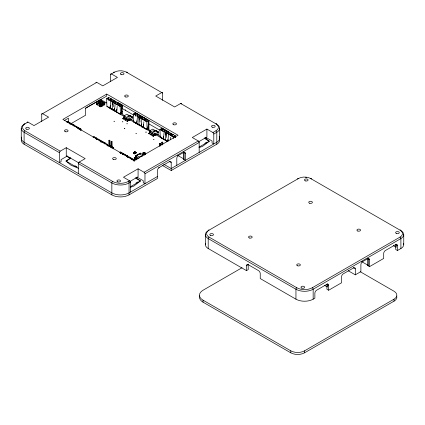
<?xml version="1.0" encoding="UTF-8"?>
<svg xmlns="http://www.w3.org/2000/svg" width="425" height="425" viewBox="0 0 425 425"><rect width="100%" height="100%" fill="white"/><g stroke="black" fill="none" stroke-linecap="round" stroke-linejoin="round"><path stroke-width="0.64" d="M21.25 138.258L21.25 128.323M97.984 103.44L98.897 102.786M104.853 102.839L101.405 100.847L99.918 100.847L96.427 102.834L96.369 104.38L100.661 106.856L100.661 105.288L104.853 102.839L104.741 104.699L103.966 105.145L103.206 104.662L103.812 104.757L103.812 104.311L103.966 105.145M139.357 157.903L139.357 157.064L143.209 154.843L140.218 153.117L136.367 155.337L136.016 156.028L136.367 156.921L138.858 158.355M205.349 234.611L205.349 244.545M219.651 128.323L219.651 138.258M403.75 244.545L403.75 234.611M132.281 117.316L129.487 118.926L129.492 120.488L132.287 118.873L132.281 117.316L126.905 114.208L124.111 115.828L124.111 117.38L129.492 120.488M135.145 158.955L134.242 158.966L134.247 157.718L135.336 157.085L135.766 158.047M143.778 154.1L142.869 154.11L142.88 152.862L143.969 152.23L144.388 152.867M158.089 132.212L155.295 133.827L155.3 135.384L158.095 133.769L158.089 132.212L152.713 129.11L149.919 130.725L149.919 132.281M67.389 122.57L67.4 121.247L80.941 129.062L80.941 130.363M108.683 98.728L108.694 97.405L122.23 105.225L122.23 113.666L120.493 112.864M135.347 114.123L135.357 112.8L148.899 120.62L148.899 129.062L147.162 128.26M162.015 129.524L162.026 128.201L175.567 136.016L175.567 137.317M122.846 118.724L124.344 116.939L125.019 117.332L123.829 118.867L123.484 119.09L122.846 118.724L124.344 116.939M124.828 119.866L126.326 118.086L127.001 118.479L125.811 120.015L125.465 120.233L124.828 119.866L126.326 118.086M126.809 121.008L128.308 119.228L128.982 119.622L127.792 121.157L127.447 121.38L126.809 121.008L128.308 119.228M148.654 133.62L150.153 131.84L150.827 132.233L149.637 133.769L149.292 133.992L148.654 133.62L150.153 131.84M150.636 134.768L152.134 132.982L152.809 133.376L151.619 134.911L151.273 135.134L150.636 134.768L152.134 132.982M152.617 135.91L154.116 134.13L154.79 134.523L153.6 136.058L153.255 136.276L152.617 135.91L154.116 134.13M159.524 146.179L159.572 143.549L160.082 143.246L160.57 143.56L160.607 145.531M161.712 144.92L161.755 142.285L162.27 141.987L162.759 142.301L162.791 144.272M108.773 146.365L108.885 140.42L109.39 140.154L109.873 140.431L109.979 146.365L109.379 146.71L109.368 140.733L108.885 140.42M110.962 147.624L111.068 141.679L111.573 141.419L112.057 141.695L112.163 147.624L111.562 147.974L111.552 141.998L111.068 141.679M67.373 122.4L67.4 121.247L66.364 121.842M108.662 98.558L108.694 97.405L106.627 98.595L106.909 106.537L120.456 114.32L121.268 113.204L122.23 105.225L120.169 106.415L106.627 98.595M120.705 153.191L120.737 152.038L134.273 159.858L134.273 161.155M135.331 113.958L135.357 112.8L133.296 113.996L133.577 121.933L147.124 129.715L147.937 128.6L148.899 120.62L146.837 121.81L133.296 113.996M161.989 129.928L162.026 128.201L159.965 129.391L160.246 137.333L167.583 141.546M78.46 128.961L78.498 127.654L76.415 127.086M96.385 139.31L96.422 138.003L95.343 138.364M100.757 141.833L100.794 140.526L98.712 139.958M115.382 102.595L115.419 101.288L113.337 100.72L112.205 101.363L112.349 109.103M119.733 105.772L119.786 103.812L117.709 103.243L117.188 104.964M123.053 154.711L123.091 153.398L122.012 153.76M127.426 157.229L127.463 155.922L125.38 155.353M131.798 159.752L131.835 158.445L129.752 157.877M137.679 115.473L137.716 114.16L135.554 114.883L134.491 114.219L135.357 112.8L135.357 114.102M142.051 117.996L142.088 116.684L140.006 116.115L138.874 116.758L139.018 124.498M146.418 120.519L146.455 119.207L144.378 118.639L144.032 119.786M164.347 130.868L164.385 129.561L162.222 130.278L161.16 129.614L162.026 128.201L162.026 130.146M168.698 134.045L168.757 132.085L166.674 131.516L165.543 132.159L165.686 139.894M129.614 115.956L129.965 115.488L132.531 116.997L132.191 117.449M155.423 130.857L155.773 130.39L158.339 131.893L157.999 132.35M128.026 116.487L128.292 116.423M128.26 116.62L128.525 116.562M154.11 131.373L153.813 131.421L154.089 131.378M113.278 102.021L113.337 100.72M117.651 104.545L117.709 103.243L117.39 104.46L120.169 106.415L120.456 114.32L120.147 113.061M139.947 117.417L140.006 116.115M144.319 119.94L144.378 118.639L144.059 119.855L146.837 121.81L147.124 129.715L146.816 128.456M166.589 133.466L166.674 131.516M170.988 135.341L171.047 134.04L173.124 134.608L172.098 135.942L173.14 136.574L175.259 135.835L175.111 137.721M114.623 108.534L114.532 110.362L115.419 101.288L112.976 102.085L112.205 101.363L112.742 104.407M141.291 123.935L141.201 125.763L142.088 116.684L139.644 117.481L138.874 116.758L139.411 119.802M167.96 139.331L167.87 141.158L168.757 132.085L166.313 132.876L159.965 129.391M110.261 105.416L110.123 107.86L116.678 111.647L117.199 106.42M116.817 109.204L116.678 111.647L116.078 110.909M136.93 120.812L136.792 123.261L143.347 127.043L143.868 121.816M143.485 124.599L143.347 127.043L142.747 126.305M163.598 136.212L163.46 138.656L167.833 141.18M127.245 116.025L127.187 116.014M152.995 130.953L153.25 130.804L152.899 130.921M108.694 98.706L108.694 97.405L107.823 98.823L108.885 99.487L111.047 98.765L110.123 107.86L109.522 107.121M137.62 115.276L137.716 114.16L136.792 123.261L136.191 122.517M164.289 130.672L164.385 129.561L163.46 138.656L162.86 137.918M80.527 130.14L80.628 128.887L79.039 129.434M121.268 113.204L121.922 105.044L119.802 105.777L118.761 105.145L119.786 103.812L117.39 104.46L112.976 102.085L113.369 106.659M133.864 160.932L133.965 159.678L132.908 160.044M147.937 128.6L148.591 120.44L146.471 121.178L145.43 120.546L146.455 119.207L144.059 119.855L139.644 117.481L140.038 122.06M69.657 123.723L69.753 122.607L68.675 122.968M74.03 126.241L74.125 125.131L72.043 124.562M78.397 128.764L78.498 127.654L77.297 127.973M96.326 139.118L96.422 138.003L96.231 139.304M100.698 141.642L100.794 140.526L99.572 140.925M110.952 99.88L111.047 98.765L110.813 99.96M115.228 103.519L115.419 101.288L115.186 102.483M119.643 105.485L119.786 103.812L119.595 105.113M122.995 154.514L123.091 153.398L122.899 154.7M127.367 157.038L127.463 155.922L126.241 156.32M131.734 159.561L131.835 158.445L130.634 158.769M141.992 117.799L142.088 116.684L141.854 117.879M168.56 134.311L168.757 132.085L168.523 133.275M135.676 157.277L134.597 157.957A2.725 1.573 60 0 1 134.597 159.125M144.309 152.421L143.23 153.101A2.72 1.573 60 0 1 143.23 154.27L143.273 154.296A2.72 1.573 0 0 0 143.841 154.041M145.329 153.011L144.256 153.627A2.72 1.573 0 0 1 145.265 153.037L145.292 153.037A2.72 1.573 60 0 0 145.308 154.217L145.329 153.011L145.658 153.207L144.569 153.834C143.082 154.955 144.712 154.551 145.669 154.456M170.276 139.825L170.531 137.211M100.13 104.407L100.401 103.992M80.793 130.289L80.941 129.062L79.905 129.657M107.461 145.69L107.605 144.458L94.068 136.643L93.032 137.238M134.13 161.086L134.273 159.858L133.243 160.453M175.419 137.243L175.567 136.016L173.506 137.206L165.543 132.159L166.079 135.198M136.138 152.963L134.507 153.908L134.55 153.239L136.138 152.469L134.507 153.409L133.386 152.766L134.805 151.906L135.926 152.591L134.72 153.25L133.514 152.639L133.386 153.26L134.507 153.908L136.138 152.963L136.138 152.469L135.023 151.821L135.023 152.32M100.603 141.828L100.794 140.526M115.228 102.59L115.419 101.288M127.272 157.223L127.463 155.922M141.897 117.985L142.088 116.684M168.47 134.029L168.757 132.085M117.316 104.502L117.603 102.552L115.058 103.11M137.525 115.462L137.716 114.16L137.482 115.356M131.638 159.747L131.835 158.445L131.15 159.338M164.193 130.857L164.385 129.561L164.151 130.751M170.653 135.293L170.94 133.344L168.396 133.907M98.542 103.466L99.2 102.76L99.376 101.602L101.644 101.479L103.094 102.499L102.611 104.12L103.094 102.499M137.036 159.317L137.031 158.063L136.696 157.866L136.685 159.141A2.72 1.573 0 0 0 135.633 159.726M135.065 158.977A2.725 1.573 0 0 1 134.64 159.152L134.582 157.914L134.247 157.718M69.514 123.818L69.753 122.607M124.87 115.828L120.668 113.438M150.678 130.73L146.997 128.642M104.646 103.02L105.007 102.999L104.773 103.132M136 133.36L136.367 133.36L136.011 133.413M133.386 153.26L134.805 152.49L134.895 151.847M170.701 135.182L171.047 134.04L170.728 135.251L173.506 137.206L173.554 138.529M136.696 157.866L135.602 158.498L135.596 159.763L135.931 159.954L135.936 158.695L137.031 158.063M96.608 104.237L96.735 103.413L96.581 104.072L97.644 104.784L96.369 104.38M99.625 103.535L99.822 102.978L101.108 104.327L100.231 103.684L100.358 103.312L99.625 103.535L100.316 103.333L100.534 104.077L100.943 103.673L100.534 104.077M135.936 159.949L135.596 159.763L136.675 159.072A2.72 1.573 60 0 1 136.675 157.919L136.632 157.893A2.72 1.573 0 0 0 135.633 158.472L135.591 158.546A2.72 1.573 60 0 0 135.591 159.699L135.612 159.731M144.224 153.691L144.245 153.653A2.72 1.573 60 0 0 144.224 154.843L144.245 154.875A2.72 1.573 0 0 1 145.265 154.291L145.329 154.27M103.812 104.757L101.825 105.905L101.224 105.74L101.979 106.293L101.203 106.739L100.443 106.255L101.049 106.351L101.049 105.905L101.203 106.739M136.011 156.065L136.616 155.619L135.777 156.49L135.357 156.108L136.011 156.065L135.357 156.108M137.132 155.412L137.403 154.891L137.062 155.088L137.503 155.12M135.676 156.262L136.255 155.566M139.294 154.174L139.591 153.632L139.251 153.829L139.549 154.089M66.821 122.188L67.4 121.247L67.4 122.543M93.489 137.588L94.068 136.643M120.158 152.984L120.737 152.038L120.737 153.34L120.737 152.038L119.701 152.633M125.019 117.332L123.484 119.09M128.982 119.622L127.447 121.38M150.827 132.233L149.292 133.992M154.79 134.523L153.255 136.276M127.001 118.479L125.465 120.233M152.809 133.376L151.273 135.134M135.602 158.52L135.936 158.695M77.812 128.541L78.498 127.654M104.481 143.937L105.166 143.05L103.084 142.481M131.033 117.268L131.33 116.896L132.531 116.997M99.2 102.76L100.895 102.372L101.644 101.479M101.166 103.912L100.725 104.391L100.157 104.162M134.507 153.409L134.72 153.685M101.676 104.486L102.701 103.7L100.332 104.322L98.393 103.456L98.287 102.42L99.376 101.602M70.778 157.744L65.992 161.075L70.943 165.203L78.556 168.327L65.992 161.075L69.716 158.977M129.035 116.971L129.343 117.034L129.035 117.167M154.865 132L155.146 131.893M133.514 152.692L134.805 151.906L135.926 152.591M100.661 106.856L101.049 106.351L99.28 105.66L100.916 106.702L99.902 106.075M109.368 140.733L109.873 140.431M111.552 141.998L112.057 141.695M129.009 117.034L129.057 117.098M135.92 152.538L134.72 153.25L133.609 152.586M135.777 156.49L136.127 156.283L135.363 156.304M139.352 154.052L139.687 153.861M159.163 167.562A2.433 1.403 -60 0 0 157.441 170.537L157.441 178.484L129.051 194.878A12.166 7.023 0 0 1 111.849 194.878L24.103 144.213L24.103 132.297A9.732 5.621 0 0 1 24.103 124.35A1.217 0.701 60 0 1 24.963 123.85L27.97 122.113L33.995 125.588L48.62 117.146L42.596 113.672A1.217 0.701 60 0 0 41.735 114.166L41.735 121.449M41.735 114.166L96.794 82.381L102.813 85.855L117.438 77.414L111.419 73.934A1.217 0.701 60 0 0 110.558 74.433L110.558 81.717M110.558 74.433L114.431 72.197A8.516 4.919 0 0 1 126.475 72.197L162.605 93.059L162.605 100.343M106.733 94.079L62.857 119.409L134.167 160.581L178.043 135.251L106.733 94.079L106.733 96.066L85.653 108.232L85.653 115.186L71.32 123.463M85.478 108.2L100.959 99.259M64.536 120.424L68.452 118.166L68.452 121.959M67.325 156.012L61.094 159.614L61.094 161.601L59.373 162.594L59.373 152.66A1.217 0.701 -60 0 1 60.233 151.167L66.252 147.693L85.181 158.621L79.156 162.095A1.217 0.701 -60 0 0 78.296 163.588L78.296 173.517M127.633 116.36L127.776 116.131M106.574 145.058L107.605 144.458L107.605 145.759M181.528 103.897A1.217 0.701 -60 0 0 180.667 103.488L174.648 106.967L155.72 96.039L161.744 92.56A1.217 0.701 -60 0 1 162.605 93.059M110.404 147.029L111.302 146.513M153.441 131.256L153.584 131.033M133.386 152.766L135.023 151.821M133.604 152.692L134.98 151.895M138.157 154.461L138.863 154.482L138.598 154.488M136.792 155.481L136.457 155.672L136.792 155.3M140.197 154.503L140.478 154.344M140.67 154.764L140.994 154.642M137.015 177.124L143.246 180.721L143.246 182.708L144.968 183.701L144.968 173.767A1.217 0.701 60 0 0 144.107 172.279L138.088 168.799L123.463 177.246L129.482 180.721A1.217 0.701 60 0 1 130.342 182.213L130.342 192.143M205.838 137.392L212.07 140.988L212.07 142.975L213.791 143.969L213.791 134.034A1.217 0.701 60 0 0 212.93 132.542L206.906 129.067L192.286 137.509L198.305 140.988A1.217 0.701 60 0 1 199.166 142.476L199.166 152.41M79.156 162.095L112.71 181.464A10.949 6.322 0 0 0 128.196 181.464L129.482 180.721M144.107 172.279L198.305 140.988M212.93 132.542L215.942 130.804A8.516 4.919 0 0 0 215.942 123.85A1.217 0.701 -60 0 1 216.803 124.35L180.667 103.488M129.652 181.618L138.088 176.747L138.088 168.799M198.47 141.886L206.906 137.015L206.906 129.067M135.931 178.378L137.652 177.384M205.312 138.322L206.454 137.657L206.454 138.72M130.342 182.213L129.051 182.957A12.166 7.023 0 0 1 111.849 182.957L78.296 163.588M144.968 173.767L199.166 142.476M213.791 134.034L216.803 132.297A9.732 5.621 0 0 0 217.393 124.722M183.616 151.9A2.433 1.403 -60 0 1 183.68 152.41L183.68 159.364L185.401 160.358L185.401 153.404L183.68 152.41L178.521 155.391A2.433 1.403 -60 0 0 176.8 158.371L176.8 165.325M158.589 167.891L169.485 161.601L171.206 162.594L171.206 170.537L162.605 165.575M136.048 183.016L137.992 181.889M204.871 143.278L206.816 142.157M130.22 186.873L140.5 180.938L135.713 177.607M199.043 147.14L209.318 141.206L204.531 137.875M183.68 159.364L184.11 159.115L184.11 152.092M157.441 176.497L129.051 192.892A12.166 7.023 0 0 1 111.849 192.892L24.103 142.226A9.732 5.621 0 0 1 21.457 137.105M171.206 170.537L216.803 144.213A9.732 5.621 0 0 0 219.194 138.539M208.202 230.547A1.217 0.701 60 0 1 209.058 230.137L298.525 178.484A8.516 4.919 0 0 1 310.569 178.484L400.037 230.137A1.217 0.701 -60 0 1 400.897 230.547M242.038 267.723L203.038 290.238A12.166 7.023 0 0 0 203.038 300.172L203.038 302.159L290.785 352.819A9.732 5.621 0 0 0 304.55 352.819L394.017 301.166A9.732 5.621 0 0 0 396.663 296.039M326.91 284.102A2.433 1.403 -60 0 1 326.915 284.277L326.915 289.244L328.637 290.238L328.637 285.271L326.915 284.277L316.593 290.238A2.433 1.403 -60 0 0 314.872 293.218L314.872 298.185L313.151 299.179A12.166 7.023 0 0 1 295.949 299.179L260.243 278.566L260.243 273.599A2.433 1.403 60 0 0 258.522 270.619L248.2 264.658L248.2 269.625L246.479 270.619L246.479 265.652L248.2 264.658A2.433 1.403 60 0 1 248.269 264.148M209.058 230.137A8.516 4.919 0 0 0 209.058 237.092L296.804 287.752A10.949 6.322 0 0 0 312.29 287.752L400.037 237.092A8.516 4.919 0 0 0 400.037 230.137M395.707 244.2A2.433 1.403 -60 0 1 395.739 244.545L395.739 249.512L397.46 250.506L397.46 245.538L395.739 244.545L385.417 250.506A2.433 1.403 -60 0 0 383.695 253.486L383.695 258.448L369.5 266.645L367.779 265.652L367.779 258.697L362.615 261.678A2.433 1.403 -60 0 0 360.894 264.658L360.894 271.612L355.305 274.842L348.165 270.72M367.779 265.652L368.209 265.402L368.209 258.379M328.637 290.238L341.541 282.79L341.541 276.829A2.433 1.403 -60 0 1 343.262 273.849L353.584 267.888L355.305 268.882L355.305 274.842M397.46 250.506L400.897 248.519A9.732 5.621 0 0 0 403.543 243.392M203.038 300.172L290.785 350.832A9.732 5.621 0 0 0 304.55 350.832L394.017 299.179A9.732 5.621 0 0 0 394.017 291.231L360.182 271.697M141.807 156.655L142.216 156.421M107.87 146.03L108.874 145.472M112.567 148.235L113.576 147.672L111.823 146.513M154.302 131.522L154.116 131.522M137.541 154.849L137.886 154.849M129.965 115.488L128.759 115.409L130.815 116.599M155.773 130.39L154.567 130.305L157.138 131.798L158.339 131.893M99.971 101.575L101.405 100.847L100.677 100.906M161.755 142.285L162.244 142.556L162.759 142.301M159.572 143.549L160.06 143.82L160.57 143.56M142.88 152.862L143.273 153.042A2.72 1.573 0 0 0 144.272 152.463L144.314 152.49A2.72 1.573 60 0 1 144.378 152.942M134.629 157.903L134.64 157.898A2.725 1.573 0 0 0 135.639 157.324L135.687 157.346A2.725 1.573 60 0 1 135.75 157.962M145.265 154.291L145.637 154.482M125.577 110.123L125.295 110.048L125.593 109.948M122.193 111.775L122.496 111.849L122.209 111.95M199.081 147.624L202.566 146.375L209.318 141.206L205.599 139.108M130.262 187.361L133.748 186.113L140.5 180.938L136.776 178.84M106.239 144.649L107.297 144.282M72.903 125.529L74.125 125.131M134.613 159.152L134.242 158.966M103.966 143.374L105.166 143.05M173.124 134.608L170.728 135.251L166.313 132.876L166.706 137.456M106.909 106.537L107.823 106.319M133.577 121.933L134.491 121.715M160.246 137.333L161.16 137.11M110.686 100.587L113.236 100.029M70.029 124.286L71.942 123.866M75.039 126.671L76.309 126.39M137.355 115.983L139.899 115.425M141.727 118.506L144.272 117.948M97.336 139.543L98.611 139.267M101.07 142.21L102.978 141.785M164.023 131.383L166.568 130.82M124.004 154.939L125.279 154.663M128.377 157.462L129.646 157.186M101.957 103.163L102.653 103.158L100.895 102.372M103.982 104.146L104.587 104.311M100.231 103.684L100.73 103.875M136.452 155.476L136.77 155.63M109.857 145.446L111.302 146.216M122.852 118.458L123.473 118.803M124.833 119.6L125.455 119.951M126.815 120.743L127.436 121.093M148.66 133.36L149.281 133.705M150.641 134.502L151.263 134.847M152.623 135.644L153.244 135.995M124.047 116.955L124.69 117.327M126.028 118.102L126.671 118.469M128.01 119.244L128.653 119.611M149.855 131.856L150.498 132.223M151.837 132.998L152.479 133.37M153.818 134.146L154.461 134.512M393.337 245.639L396.169 247.276L396.169 244.115M117.438 102.244L167.333 131.054M122.172 108.455L133.641 115.079M148.553 123.686L160.023 130.31M129.954 115.786L132.531 117.273M155.762 130.688L158.339 132.175M100.433 99.381L106.67 102.983M121.104 113.013L122.23 113.666M147.773 128.414L148.899 129.062M130.443 119.085L133.928 121.093M156.421 134.082L160.719 136.563M124.111 115.828L129.487 118.926M149.919 130.725L155.295 133.827M108.529 107.44L124.812 116.843M129.572 119.595L139.565 125.364M141.753 126.623L150.944 131.931M154.392 133.923L167.875 141.706M150.455 132.595L155.3 135.384M369.5 259.691L367.779 258.697A2.433 1.403 -60 0 1 369.5 259.691L369.5 266.645M97.984 103.137L99.02 104.035M177.661 155.391L184.11 159.115M361.755 261.678L368.209 265.402M163.752 164.247L171.206 168.555L216.803 142.226A9.732 5.621 0 0 0 219.194 136.553M134.805 152.49L135.841 153.138M133.689 153.09L134.805 153.733M324.514 285.372L327.346 287.008L327.346 283.847M24.963 123.85A8.516 4.919 0 0 0 24.963 130.804L60.233 151.167M78.869 162.924L66.252 155.64L66.252 147.693M66.555 156.198L70.566 158.514M59.373 152.66L24.103 132.297A1.217 0.701 -60 0 1 24.963 130.804M74.965 165.755L76.909 166.882M205.557 243.392A9.732 5.621 0 0 0 208.197 248.519L246.479 270.619M96.427 102.834L100.661 105.288M136.367 155.337L139.357 157.064M142.869 154.11L143.22 154.323L143.209 153.053M99.498 102.266L100.401 102.94M101.979 106.293L101.825 105.453L101.825 105.905M141.567 125.959L141.695 127.102M139.379 124.695L139.506 125.837M99.822 102.978L99.843 103.312M162.222 130.278L162.286 131.601M135.554 114.883L135.618 116.206M108.885 99.487L108.949 100.81M140.218 153.117L140.223 153.574M113.576 147.672L113.587 148.877M162.244 142.556L162.249 144.957M160.06 143.82L160.066 146.221M144.569 153.834L144.569 155.093M400.897 248.519L400.897 238.584A9.732 5.621 0 0 0 400.897 230.637M394.017 299.179L394.017 301.166M313.151 299.179L313.151 289.244A1.217 0.701 60 0 0 312.29 287.752M304.55 350.832L304.55 352.819M295.949 299.179L295.949 289.244A1.217 0.701 -60 0 1 296.804 287.752M290.785 350.832L290.785 352.819M216.803 144.213L216.803 132.297A1.217 0.701 60 0 0 215.942 130.804M208.197 248.519L208.197 238.584A9.732 5.621 0 0 1 207.607 231.009M129.051 194.878L129.051 182.957A1.217 0.701 60 0 0 128.196 181.464M111.849 194.878L111.849 182.957A1.217 0.701 -60 0 1 112.71 181.464M27.11 122.613A1.217 0.701 60 0 1 27.97 122.113M126.475 72.197A1.217 0.701 -60 0 1 127.335 72.696M113.571 72.696A1.217 0.701 60 0 1 114.431 72.197M169.458 161.256A2.433 1.403 -60 0 1 169.485 161.601A2.433 1.403 -60 0 1 171.206 162.594M183.68 152.41A2.433 1.403 -60 0 1 185.401 153.404M95.949 82.705A1.217 0.701 60 0 1 96.794 82.381M24.103 144.213A9.732 5.621 0 0 1 21.457 139.092M120.424 113.682A0.622 0.356 0 0 1 119.537 113.788A0.622 0.356 0 0 1 119.414 113.268M117.943 112.567A0.622 0.356 0 0 1 117.268 111.982M115.812 111.292A0.622 0.356 0 0 1 114.973 110.803M113.682 110.011A0.622 0.356 0 0 1 112.853 109.485M111.541 108.731A0.622 0.356 0 0 1 110.691 108.688A0.622 0.356 0 0 1 110.713 108.194M108.997 107.546A0.622 0.356 0 0 1 108.577 106.909M146.853 129.211A0.622 0.356 0 0 1 145.988 128.754M144.718 127.93A0.622 0.356 0 0 1 143.857 127.431M142.253 126.724A0.622 0.356 0 0 1 141.753 126.119M140.064 125.465A0.622 0.356 0 0 1 139.613 124.833M137.939 124.196A0.622 0.356 0 0 1 137.201 123.813M135.814 122.926A0.622 0.356 0 0 1 135.017 122.549M166.797 140.856A0.622 0.356 0 0 1 166.058 140.468M164.549 139.602A0.622 0.356 0 0 1 163.88 139.172M162.366 138.337A0.622 0.356 0 0 1 161.697 137.913M326.915 284.277A2.433 1.403 -60 0 1 328.637 285.271M395.739 244.545A2.433 1.403 -60 0 1 397.46 245.538M246.479 265.652A2.433 1.403 60 0 1 248.2 264.658M297.665 178.983A1.217 0.701 60 0 1 298.525 178.484M310.569 178.484A1.217 0.701 -60 0 1 311.429 178.983M400.037 237.092A1.217 0.701 60 0 1 400.897 238.584L313.151 289.244A12.166 7.023 0 0 1 295.949 289.244L208.197 238.584A1.217 0.701 -60 0 1 209.058 237.092M305.554 177.368A9.732 5.621 0 0 1 306.542 177.453M353.558 267.543A2.433 1.403 -60 0 1 353.584 267.888A2.433 1.403 -60 0 1 355.305 268.882M203.038 302.159A12.166 7.023 0 0 1 199.734 295.752M122.559 121.821L122.931 121.837L122.581 121.778M153.696 139.671L154.068 139.692L153.712 139.639M114.298 121.258L113.932 121.274L114.298 121.268M124.791 128.578L124.419 128.589L124.791 128.578M127.192 123.781L126.825 123.797L127.192 123.792M146.2 132.111L145.833 132.117L146.2 132.111M158.328 134.443L157.957 134.449L158.323 134.475M154.248 131.665L154.259 131.686M102.069 105.761L101.957 106.107L102.069 105.761M136.616 155.619L136.266 155.98L135.968 155.72L136.616 155.619M26.472 129.173A1.827 1.052 0 0 0 29.357 128.43A1.827 1.052 0 0 0 26.796 127.362A1.827 1.052 0 0 0 26.472 129.173M117.661 181.82A1.827 1.052 0 0 0 120.546 181.077A1.827 1.052 0 0 0 117.985 180.009A1.827 1.052 0 0 0 117.661 181.82M121.098 74.54A1.827 1.052 0 0 0 123.988 73.796A1.827 1.052 0 0 0 121.428 72.728A1.827 1.052 0 0 0 121.098 74.54M212.288 127.187A1.827 1.052 0 0 0 215.178 126.443A1.827 1.052 0 0 0 212.617 125.375A1.827 1.052 0 0 0 212.288 127.187M125.402 96.889A1.827 1.052 0 0 0 128.286 96.146A1.827 1.052 0 0 0 125.731 95.078A1.827 1.052 0 0 0 125.402 96.889M173.735 124.764A1.827 1.052 0 0 0 176.471 123.85A1.827 1.052 0 0 0 173.735 122.942A1.827 1.052 0 0 0 173.735 124.764M65.344 131.718A1.827 1.052 0 0 0 68.08 130.804A1.827 1.052 0 0 0 65.344 129.891A1.827 1.052 0 0 0 65.344 131.718M113.358 159.471A1.827 1.052 0 0 0 116.243 158.727A1.827 1.052 0 0 0 113.682 157.659A1.827 1.052 0 0 0 113.358 159.471M210.726 235.524A1.827 1.052 0 0 0 213.467 234.611A1.827 1.052 0 0 0 210.726 233.697A1.827 1.052 0 0 0 210.726 235.524M301.755 288.113A1.827 1.052 0 0 0 304.645 287.364A1.827 1.052 0 0 0 302.085 286.296A1.827 1.052 0 0 0 301.755 288.113M305.357 180.891A1.827 1.052 0 0 0 308.093 179.977A1.827 1.052 0 0 0 305.357 179.063A1.827 1.052 0 0 0 305.357 180.891M396.546 233.538A1.827 1.052 0 0 0 399.282 232.624A1.827 1.052 0 0 0 396.546 231.71A1.827 1.052 0 0 0 396.546 233.538M309.66 203.24A1.827 1.052 0 0 0 312.396 202.327A1.827 1.052 0 0 0 309.66 201.413A1.827 1.052 0 0 0 309.66 203.24M357.834 231.051A1.827 1.052 0 0 0 360.57 230.137A1.827 1.052 0 0 0 357.834 229.229A1.827 1.052 0 0 0 357.834 231.051M249.438 238.005A1.827 1.052 0 0 0 252.179 237.092A1.827 1.052 0 0 0 249.438 236.183A1.827 1.052 0 0 0 249.438 238.005M297.457 265.758A1.827 1.052 0 0 0 300.342 265.014A1.827 1.052 0 0 0 297.782 263.946A1.827 1.052 0 0 0 297.457 265.758"/></g></svg>
